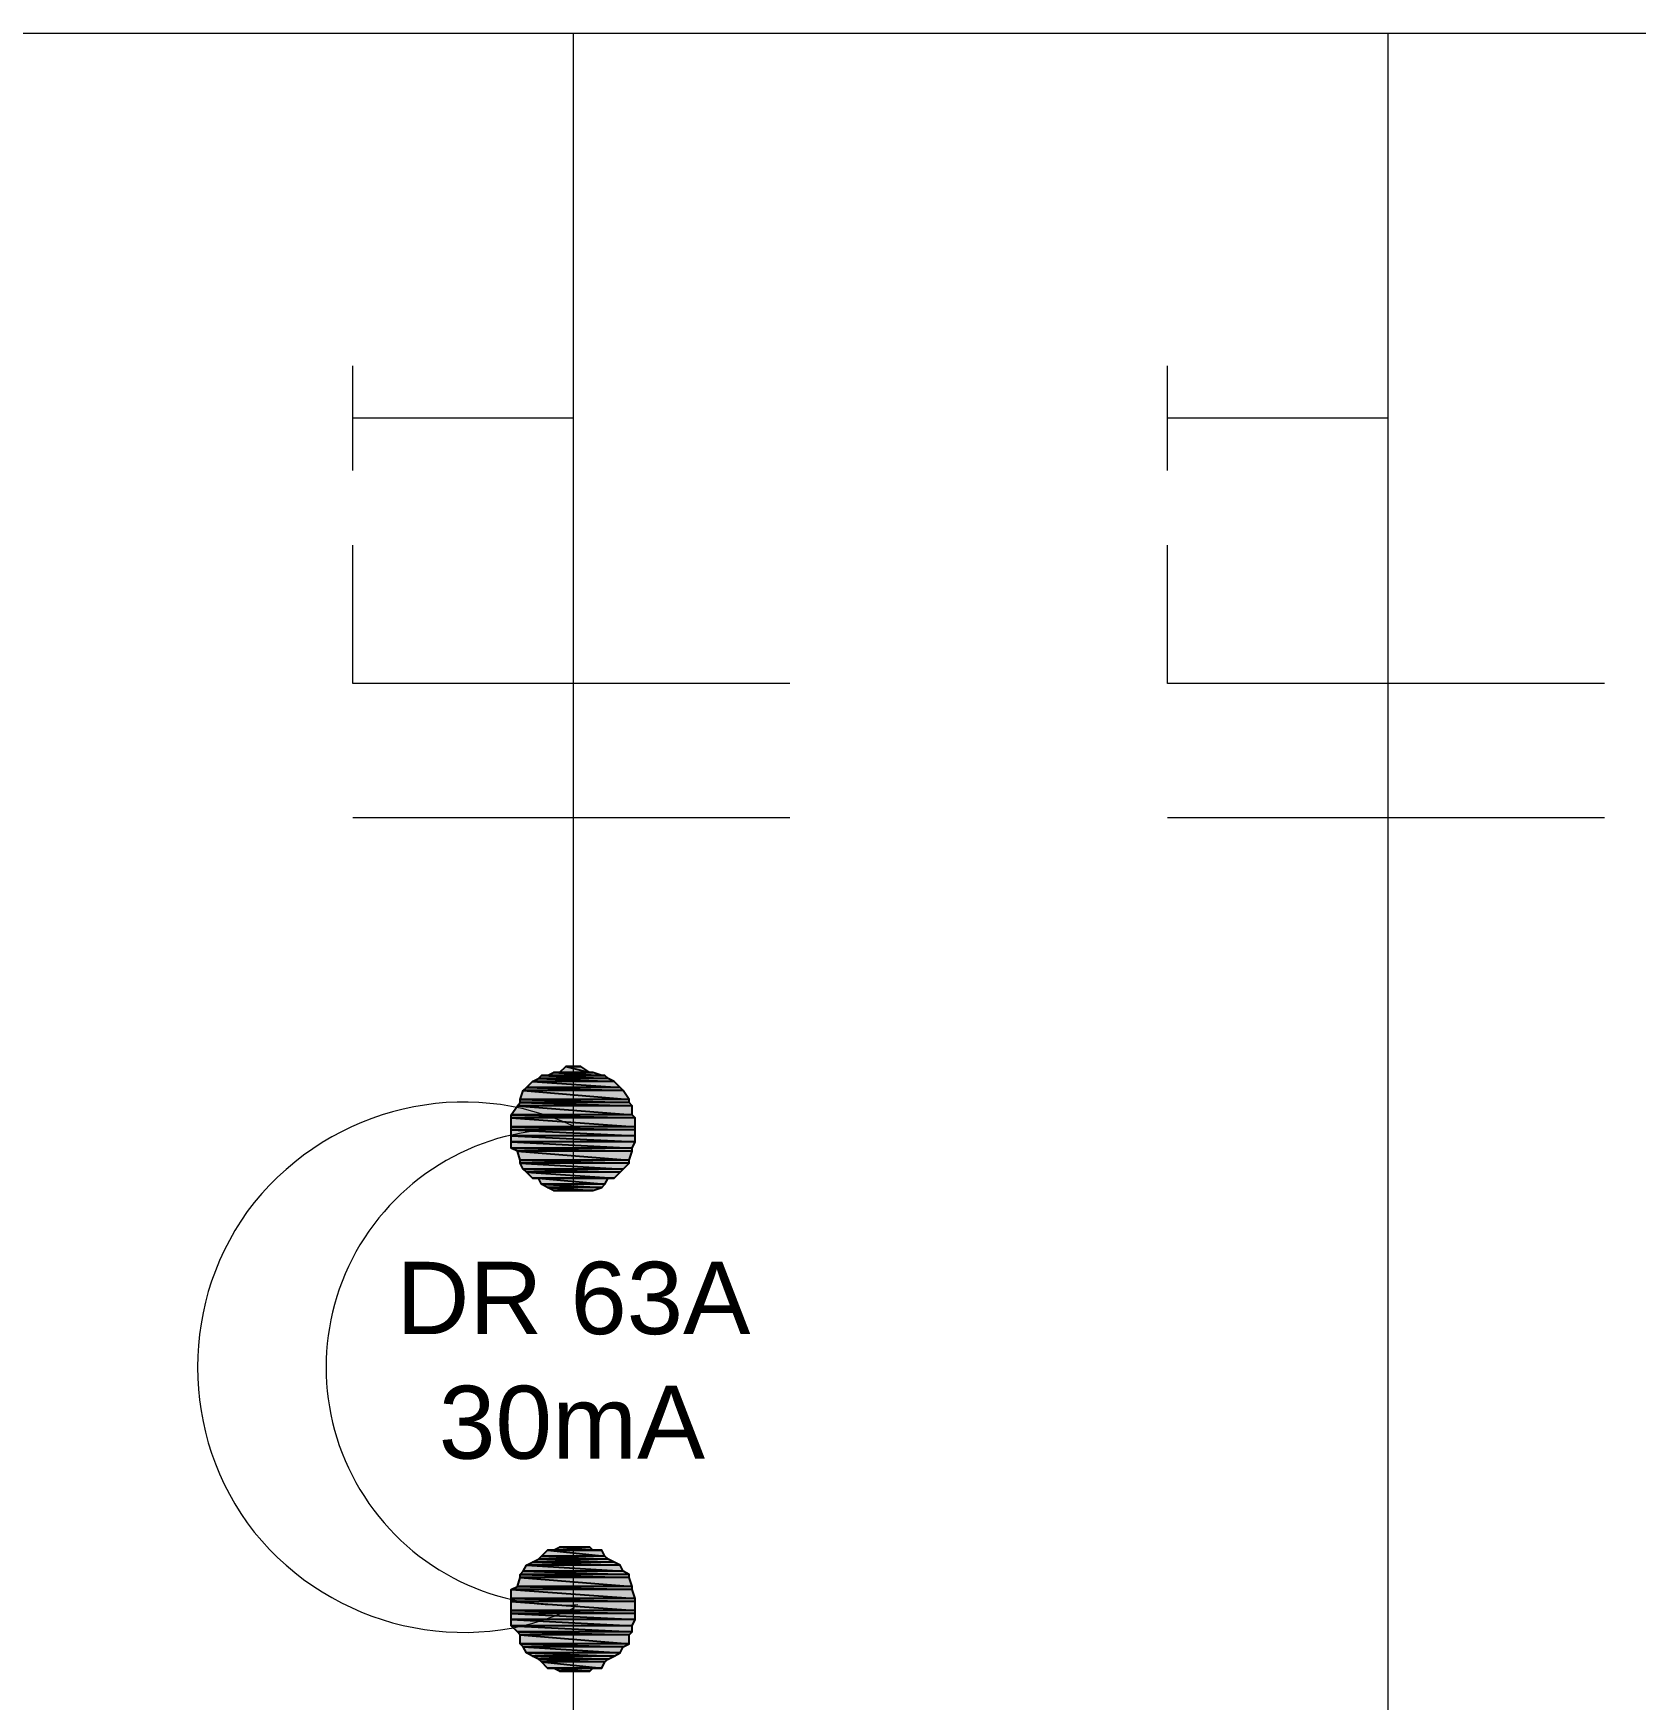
# Model space of a CAD drawing. Header units: millimetres. Extents: x 40 to 176, y -32 to 59.
# Drawn here: x 164.789 to 166.208, y 50.482 to 51.957 of the extents above; entities that cross this region are included whole.
import ezdxf

# ---------------------------------------------------------------- set-up
doc = ezdxf.new("R2010")
doc.units = ezdxf.units.MM
doc.layers.add('13 - Diagrama unifilar', color=7, linetype='Continuous', lineweight=30)
doc.styles.add('Arial0', font='arial.ttf', dxfattribs={"height": 3.14658})

msp = doc.modelspace()

# ---------------------------------------------------------------- hatches: boundary and pattern name
at = {"layer": '13 - Diagrama unifilar', "true_color": 0x000007}
h = msp.add_hatch(color=7, dxfattribs=at)
h.paths.add_polyline_path([(165.2738, 51.0425), (165.2604, 51.0425), (165.2818, 51.0372)])
h.paths.add_polyline_path([(165.2604, 51.0425), (165.2818, 51.0372), (165.255, 51.0372)])
h = msp.add_hatch(color=7, dxfattribs=at)
h.paths.add_polyline_path([(165.3032, 51.0291), (165.231, 51.0291), (165.3086, 51.0238)])
h.paths.add_polyline_path([(165.231, 51.0291), (165.3086, 51.0238), (165.2256, 51.0238)])
h = msp.add_hatch(color=7, dxfattribs=at)
h.paths.add_polyline_path([(165.2979, 51.0318), (165.2363, 51.0318), (165.3032, 51.0291)])
h.paths.add_polyline_path([(165.2363, 51.0318), (165.3032, 51.0291), (165.231, 51.0291)])
h = msp.add_hatch(color=7, dxfattribs=at)
h.paths.add_polyline_path([(165.2952, 51.0345), (165.239, 51.0345), (165.2979, 51.0318)])
h.paths.add_polyline_path([(165.239, 51.0345), (165.2979, 51.0318), (165.2363, 51.0318)])
h = msp.add_hatch(color=7, dxfattribs=at)
h.paths.add_polyline_path([(165.2845, 51.0372), (165.2497, 51.0372), (165.2925, 51.0345)])
h.paths.add_polyline_path([(165.2497, 51.0372), (165.2925, 51.0345), (165.2443, 51.0345)])
h = msp.add_hatch(color=7, dxfattribs=at)
h.paths.add_polyline_path([(165.3113, 51.0211), (165.2229, 51.0211), (165.3166, 51.0131)])
h.paths.add_polyline_path([(165.2229, 51.0211), (165.3166, 51.0131), (165.2202, 51.0131)])
h = msp.add_hatch(color=7, dxfattribs=at)
h.paths.add_polyline_path([(165.3166, 51.0131), (165.2202, 51.0131), (165.3166, 51.0104)])
h.paths.add_polyline_path([(165.2202, 51.0131), (165.3166, 51.0104), (165.2202, 51.0104)])
h = msp.add_hatch(color=7, dxfattribs=at)
h.paths.add_polyline_path([(165.3086, 51.0238), (165.2256, 51.0238), (165.3113, 51.0211)])
h.paths.add_polyline_path([(165.2256, 51.0238), (165.3113, 51.0211), (165.2229, 51.0211)])
h = msp.add_hatch(color=7, dxfattribs=at)
h.paths.add_polyline_path([(165.3193, 51.0077), (165.2176, 51.0077), (165.3193, 50.9997)])
h.paths.add_polyline_path([(165.2176, 51.0077), (165.3193, 50.9997), (165.2122, 50.9997)])
h = msp.add_hatch(color=7, dxfattribs=at)
h.paths.add_polyline_path([(165.3193, 50.9997), (165.2122, 50.9997), (165.322, 50.997)])
h.paths.add_polyline_path([(165.2122, 50.9997), (165.322, 50.997), (165.2122, 50.997)])
h = msp.add_hatch(color=7, dxfattribs=at)
h.paths.add_polyline_path([(165.322, 50.997), (165.2122, 50.997), (165.322, 50.989)])
h.paths.add_polyline_path([(165.2122, 50.997), (165.322, 50.989), (165.2122, 50.989)])
h = msp.add_hatch(color=7, dxfattribs=at)
h.paths.add_polyline_path([(165.3166, 51.0104), (165.2202, 51.0104), (165.3193, 51.0077)])
h.paths.add_polyline_path([(165.2202, 51.0104), (165.3193, 51.0077), (165.2176, 51.0077)])
h = msp.add_hatch(color=7, dxfattribs=at)
h.paths.add_polyline_path([(165.322, 50.989), (165.2122, 50.989), (165.322, 50.9863)])
h.paths.add_polyline_path([(165.2122, 50.989), (165.322, 50.9863), (165.2122, 50.9863)])
h = msp.add_hatch(color=7, dxfattribs=at)
h.paths.add_polyline_path([(165.322, 50.9863), (165.2122, 50.9863), (165.322, 50.9809)])
h.paths.add_polyline_path([(165.2122, 50.9863), (165.322, 50.9809), (165.2122, 50.9809)])
h = msp.add_hatch(color=7, dxfattribs=at)
h.paths.add_polyline_path([(165.322, 50.9809), (165.2122, 50.9809), (165.322, 50.9756)])
h.paths.add_polyline_path([(165.2122, 50.9809), (165.322, 50.9756), (165.2122, 50.9756)])
h = msp.add_hatch(color=7, dxfattribs=at)
h.paths.add_polyline_path([(165.322, 50.9756), (165.2122, 50.9756), (165.3193, 50.9702)])
h.paths.add_polyline_path([(165.2122, 50.9756), (165.3193, 50.9702), (165.2122, 50.9702)])
h = msp.add_hatch(color=7, dxfattribs=at)
h.paths.add_polyline_path([(165.3193, 50.9702), (165.2122, 50.9702), (165.3193, 50.9675)])
h.paths.add_polyline_path([(165.2122, 50.9702), (165.3193, 50.9675), (165.2176, 50.9675)])
h = msp.add_hatch(color=7, dxfattribs=at)
h.paths.add_polyline_path([(165.3193, 50.9675), (165.2176, 50.9675), (165.3166, 50.9595)])
h.paths.add_polyline_path([(165.2176, 50.9675), (165.3166, 50.9595), (165.2202, 50.9595)])
h = msp.add_hatch(color=7, dxfattribs=at)
h.paths.add_polyline_path([(165.3166, 50.9595), (165.2202, 50.9595), (165.3166, 50.9568)])
h.paths.add_polyline_path([(165.2202, 50.9595), (165.3166, 50.9568), (165.2202, 50.9568)])
h = msp.add_hatch(color=7, dxfattribs=at)
h.paths.add_polyline_path([(165.3166, 50.9568), (165.2202, 50.9568), (165.3113, 50.9515)])
h.paths.add_polyline_path([(165.2202, 50.9568), (165.3113, 50.9515), (165.2229, 50.9515)])
h = msp.add_hatch(color=7, dxfattribs=at)
h.paths.add_polyline_path([(165.3113, 50.9515), (165.2229, 50.9515), (165.3086, 50.9488)])
h.paths.add_polyline_path([(165.2229, 50.9515), (165.3086, 50.9488), (165.2256, 50.9488)])
h = msp.add_hatch(color=7, dxfattribs=at)
h.paths.add_polyline_path([(165.3086, 50.9488), (165.2256, 50.9488), (165.3032, 50.9434)])
h.paths.add_polyline_path([(165.2256, 50.9488), (165.3032, 50.9434), (165.231, 50.9434)])
h = msp.add_hatch(color=7, dxfattribs=at)
h.paths.add_polyline_path([(165.2979, 50.9434), (165.2363, 50.9434), (165.2952, 50.9381)])
h.paths.add_polyline_path([(165.2363, 50.9434), (165.2952, 50.9381), (165.239, 50.9381)])
h = msp.add_hatch(color=7, dxfattribs=at)
h.paths.add_polyline_path([(165.2952, 50.9381), (165.239, 50.9381), (165.2925, 50.9354)])
h.paths.add_polyline_path([(165.239, 50.9381), (165.2925, 50.9354), (165.2443, 50.9354)])
h = msp.add_hatch(color=7, dxfattribs=at)
h.paths.add_polyline_path([(165.2925, 50.9354), (165.2443, 50.9354), (165.2845, 50.9327)])
h.paths.add_polyline_path([(165.2443, 50.9354), (165.2845, 50.9327), (165.2497, 50.9327)])
h = msp.add_hatch(color=7, dxfattribs=at)
h.paths.add_polyline_path([(165.2925, 50.6141), (165.2443, 50.6141), (165.2952, 50.6088)])
h.paths.add_polyline_path([(165.2443, 50.6141), (165.2952, 50.6088), (165.239, 50.6088)])
h = msp.add_hatch(color=7, dxfattribs=at)
h.paths.add_polyline_path([(165.2818, 50.6168), (165.255, 50.6168), (165.2845, 50.6141)])
h.paths.add_polyline_path([(165.255, 50.6168), (165.2845, 50.6141), (165.2497, 50.6141)])
h = msp.add_hatch(color=7, dxfattribs=at)
h.paths.add_polyline_path([(165.3086, 50.6007), (165.2256, 50.6007), (165.3113, 50.5954)])
h.paths.add_polyline_path([(165.2256, 50.6007), (165.3113, 50.5954), (165.2229, 50.5954)])
h = msp.add_hatch(color=7, dxfattribs=at)
h.paths.add_polyline_path([(165.3032, 50.6034), (165.231, 50.6034), (165.3086, 50.6007)])
h.paths.add_polyline_path([(165.231, 50.6034), (165.3086, 50.6007), (165.2256, 50.6007)])
h = msp.add_hatch(color=7, dxfattribs=at)
h.paths.add_polyline_path([(165.2979, 50.6061), (165.2363, 50.6061), (165.3032, 50.6034)])
h.paths.add_polyline_path([(165.2363, 50.6061), (165.3032, 50.6034), (165.231, 50.6034)])
h = msp.add_hatch(color=7, dxfattribs=at)
h.paths.add_polyline_path([(165.2952, 50.6088), (165.239, 50.6088), (165.2979, 50.6061)])
h.paths.add_polyline_path([(165.239, 50.6088), (165.2979, 50.6061), (165.2363, 50.6061)])
h = msp.add_hatch(color=7, dxfattribs=at)
h.paths.add_polyline_path([(165.3166, 50.59), (165.2202, 50.59), (165.3193, 50.582)])
h.paths.add_polyline_path([(165.2202, 50.59), (165.3193, 50.582), (165.2176, 50.582)])
h = msp.add_hatch(color=7, dxfattribs=at)
h.paths.add_polyline_path([(165.3113, 50.5954), (165.2229, 50.5954), (165.3166, 50.5927)])
h.paths.add_polyline_path([(165.2229, 50.5954), (165.3166, 50.5927), (165.2202, 50.5927)])
h = msp.add_hatch(color=7, dxfattribs=at)
h.paths.add_polyline_path([(165.3166, 50.5927), (165.2202, 50.5927), (165.3166, 50.59)])
h.paths.add_polyline_path([(165.2202, 50.5927), (165.3166, 50.59), (165.2202, 50.59)])
h = msp.add_hatch(color=7, dxfattribs=at)
h.paths.add_polyline_path([(165.3193, 50.582), (165.2176, 50.582), (165.3193, 50.5793)])
h.paths.add_polyline_path([(165.2176, 50.582), (165.3193, 50.5793), (165.2122, 50.5793)])
h = msp.add_hatch(color=7, dxfattribs=at)
h.paths.add_polyline_path([(165.3193, 50.5793), (165.2122, 50.5793), (165.322, 50.5713)])
h.paths.add_polyline_path([(165.2122, 50.5793), (165.322, 50.5713), (165.2122, 50.5713)])
h = msp.add_hatch(color=7, dxfattribs=at)
h.paths.add_polyline_path([(165.322, 50.5713), (165.2122, 50.5713), (165.322, 50.5686)])
h.paths.add_polyline_path([(165.2122, 50.5713), (165.322, 50.5686), (165.2122, 50.5686)])
h = msp.add_hatch(color=7, dxfattribs=at)
h.paths.add_polyline_path([(165.322, 50.5686), (165.2122, 50.5686), (165.322, 50.5606)])
h.paths.add_polyline_path([(165.2122, 50.5686), (165.322, 50.5606), (165.2122, 50.5606)])
h = msp.add_hatch(color=7, dxfattribs=at)
h.paths.add_polyline_path([(165.322, 50.5606), (165.2122, 50.5606), (165.322, 50.5579)])
h.paths.add_polyline_path([(165.2122, 50.5606), (165.322, 50.5579), (165.2122, 50.5579)])
h = msp.add_hatch(color=7, dxfattribs=at)
h.paths.add_polyline_path([(165.322, 50.5579), (165.2122, 50.5579), (165.322, 50.5526)])
h.paths.add_polyline_path([(165.2122, 50.5579), (165.322, 50.5526), (165.2122, 50.5526)])
h = msp.add_hatch(color=7, dxfattribs=at)
h.paths.add_polyline_path([(165.322, 50.5526), (165.2122, 50.5526), (165.3193, 50.5472)])
h.paths.add_polyline_path([(165.2122, 50.5526), (165.3193, 50.5472), (165.2122, 50.5472)])
h = msp.add_hatch(color=7, dxfattribs=at)
h.paths.add_polyline_path([(165.3193, 50.5472), (165.2122, 50.5472), (165.3193, 50.5418)])
h.paths.add_polyline_path([(165.2122, 50.5472), (165.3193, 50.5418), (165.2176, 50.5418)])
h = msp.add_hatch(color=7, dxfattribs=at)
h.paths.add_polyline_path([(165.3193, 50.5418), (165.2176, 50.5418), (165.3166, 50.5392)])
h.paths.add_polyline_path([(165.2176, 50.5418), (165.3166, 50.5392), (165.2202, 50.5392)])
h = msp.add_hatch(color=7, dxfattribs=at)
h.paths.add_polyline_path([(165.3166, 50.5392), (165.2202, 50.5392), (165.3166, 50.5311)])
h.paths.add_polyline_path([(165.2202, 50.5392), (165.3166, 50.5311), (165.2202, 50.5311)])
h = msp.add_hatch(color=7, dxfattribs=at)
h.paths.add_polyline_path([(165.3166, 50.5311), (165.2202, 50.5311), (165.3113, 50.5285)])
h.paths.add_polyline_path([(165.2202, 50.5311), (165.3113, 50.5285), (165.2229, 50.5285)])
h = msp.add_hatch(color=7, dxfattribs=at)
h.paths.add_polyline_path([(165.3113, 50.5285), (165.2229, 50.5285), (165.3086, 50.5231)])
h.paths.add_polyline_path([(165.2229, 50.5285), (165.3086, 50.5231), (165.2256, 50.5231)])
h = msp.add_hatch(color=7, dxfattribs=at)
h.paths.add_polyline_path([(165.3086, 50.5231), (165.2256, 50.5231), (165.3032, 50.5204)])
h.paths.add_polyline_path([(165.2256, 50.5231), (165.3032, 50.5204), (165.231, 50.5204)])
h = msp.add_hatch(color=7, dxfattribs=at)
h.paths.add_polyline_path([(165.3032, 50.5204), (165.231, 50.5204), (165.2979, 50.5177)])
h.paths.add_polyline_path([(165.231, 50.5204), (165.2979, 50.5177), (165.2363, 50.5177)])
h = msp.add_hatch(color=7, dxfattribs=at)
h.paths.add_polyline_path([(165.2979, 50.5177), (165.2363, 50.5177), (165.2952, 50.5151)])
h.paths.add_polyline_path([(165.2363, 50.5177), (165.2952, 50.5151), (165.239, 50.5151)])
h = msp.add_hatch(color=7, dxfattribs=at)
h.paths.add_polyline_path([(165.2952, 50.5151), (165.239, 50.5151), (165.2925, 50.5097)])
h.paths.add_polyline_path([(165.239, 50.5151), (165.2925, 50.5097), (165.2443, 50.5097)])
h = msp.add_hatch(color=7, dxfattribs=at)
h.paths.add_polyline_path([(165.2845, 50.5097), (165.2497, 50.5097), (165.2818, 50.507)])
h.paths.add_polyline_path([(165.2497, 50.5097), (165.2818, 50.507), (165.255, 50.507)])

# ---------------------------------------------------------------- linework, layer by layer
at = {"layer": '13 - Diagrama unifilar', "color": 7, "linetype": 'Continuous', "lineweight": 9, "true_color": 0x000007}
for points in [[(167.4239, 51.9573), (160.9502, 51.9573), (160.9502, 50.2061)], [(165.2671, 51.6166), (165.0719, 51.6166), (165.0719, 51.6629)], [(165.9882, 51.6166), (165.7931, 51.6166), (165.7931, 51.6629)], [(165.0719, 51.5703), (165.0719, 51.6166), (165.0719, 51.6166)], [(165.7931, 51.5703), (165.7931, 51.6166), (165.7931, 51.6166)], [(165.459, 51.3817), (165.2671, 51.3817), (165.0719, 51.3817), (165.0719, 51.5041)], [(166.1801, 51.3817), (165.9882, 51.3817), (165.7931, 51.3817), (165.7931, 51.5041)], [(165.459, 51.2626), (165.2671, 51.2626), (165.0719, 51.2626)], [(166.1801, 51.2626), (165.9882, 51.2626), (165.7931, 51.2626)]]:
    msp.add_lwpolyline(points, dxfattribs=at)
at = {"layer": '13 - Diagrama unifilar', "color": 7, "linetype": 'Continuous', "lineweight": 9}
for points in [[(165.2671, 51.9573), (165.2671, 50.9327)], [(165.9882, 51.9573), (165.9882, 50.6168)], [(165.2671, 50.6168), (165.2671, 50.0678)], [(165.9882, 50.6168), (165.9882, 50.1912), (165.9882, 50.1912)]]:
    msp.add_lwpolyline(points, dxfattribs=at)
at = {"layer": '13 - Diagrama unifilar', "color": 7, "linetype": 'Continuous', "lineweight": -2, "true_color": 0x000007}
for points in [[(165.2604, 51.0425), (165.2818, 51.0372), (165.255, 51.0372)], [(165.2711, 51.0425), (165.2738, 51.0425), (165.2604, 51.0425)], [(165.2738, 51.0425), (165.2604, 51.0425), (165.2818, 51.0372)], [(165.231, 51.0291), (165.3086, 51.0238), (165.2256, 51.0238)], [(165.2363, 51.0318), (165.3032, 51.0291), (165.231, 51.0291)], [(165.3032, 51.0291), (165.231, 51.0291), (165.3086, 51.0238)], [(165.239, 51.0345), (165.2979, 51.0318), (165.2363, 51.0318)], [(165.2979, 51.0318), (165.2363, 51.0318), (165.3032, 51.0291)], [(165.2443, 51.0345), (165.2952, 51.0345), (165.239, 51.0345)], [(165.2952, 51.0345), (165.239, 51.0345), (165.2979, 51.0318)], [(165.2497, 51.0372), (165.2925, 51.0345), (165.2443, 51.0345)], [(165.2925, 51.0345), (165.2443, 51.0345), (165.2952, 51.0345)], [(165.255, 51.0372), (165.2845, 51.0372), (165.2497, 51.0372)], [(165.2845, 51.0372), (165.2497, 51.0372), (165.2925, 51.0345)], [(165.2818, 51.0372), (165.255, 51.0372), (165.2845, 51.0372)], [(165.2229, 51.0211), (165.3166, 51.0131), (165.2202, 51.0131)], [(165.3166, 51.0131), (165.2202, 51.0131), (165.3166, 51.0104)], [(165.2202, 51.0131), (165.3166, 51.0104), (165.2202, 51.0104)], [(165.2256, 51.0238), (165.3113, 51.0211), (165.2229, 51.0211)], [(165.3113, 51.0211), (165.2229, 51.0211), (165.3166, 51.0131)], [(165.3086, 51.0238), (165.2256, 51.0238), (165.3113, 51.0211)], [(165.2176, 51.0077), (165.3193, 50.9997), (165.2122, 50.9997)], [(165.3193, 50.9997), (165.2122, 50.9997), (165.322, 50.997)], [(165.2122, 50.9997), (165.322, 50.997), (165.2122, 50.997)], [(165.322, 50.997), (165.2122, 50.997), (165.322, 50.989)], [(165.2122, 50.997), (165.322, 50.989), (165.2122, 50.989)], [(165.2202, 51.0104), (165.3193, 51.0077), (165.2176, 51.0077)], [(165.3193, 51.0077), (165.2176, 51.0077), (165.3193, 50.9997)], [(165.3166, 51.0104), (165.2202, 51.0104), (165.3193, 51.0077)], [(165.322, 50.989), (165.2122, 50.989), (165.322, 50.9863)], [(165.2122, 50.989), (165.322, 50.9863), (165.2122, 50.9863)], [(165.322, 50.9863), (165.2122, 50.9863), (165.322, 50.9809)], [(165.2122, 50.9863), (165.322, 50.9809), (165.2122, 50.9809)], [(165.322, 50.9809), (165.2122, 50.9809), (165.322, 50.9756)], [(165.2122, 50.9809), (165.322, 50.9756), (165.2122, 50.9756)], [(165.322, 50.9756), (165.2122, 50.9756), (165.3193, 50.9702)], [(165.2122, 50.9756), (165.3193, 50.9702), (165.2122, 50.9702)], [(165.3193, 50.9702), (165.2122, 50.9702), (165.3193, 50.9675)], [(165.2122, 50.9702), (165.3193, 50.9675), (165.2176, 50.9675)], [(165.3193, 50.9675), (165.2176, 50.9675), (165.3166, 50.9595)], [(165.2176, 50.9675), (165.3166, 50.9595), (165.2202, 50.9595)], [(165.3166, 50.9595), (165.2202, 50.9595), (165.3166, 50.9568)], [(165.2202, 50.9595), (165.3166, 50.9568), (165.2202, 50.9568)], [(165.3166, 50.9568), (165.2202, 50.9568), (165.3113, 50.9515)], [(165.2202, 50.9568), (165.3113, 50.9515), (165.2229, 50.9515)], [(165.3113, 50.9515), (165.2229, 50.9515), (165.3086, 50.9488)], [(165.2229, 50.9515), (165.3086, 50.9488), (165.2256, 50.9488)], [(165.3086, 50.9488), (165.2256, 50.9488), (165.3032, 50.9434)], [(165.2256, 50.9488), (165.3032, 50.9434), (165.231, 50.9434)], [(165.3032, 50.9434), (165.231, 50.9434), (165.2979, 50.9434)], [(165.231, 50.9434), (165.2979, 50.9434), (165.2363, 50.9434)], [(165.2979, 50.9434), (165.2363, 50.9434), (165.2952, 50.9381)], [(165.2363, 50.9434), (165.2952, 50.9381), (165.239, 50.9381)], [(165.2952, 50.9381), (165.239, 50.9381), (165.2925, 50.9354)], [(165.239, 50.9381), (165.2925, 50.9354), (165.2443, 50.9354)], [(165.2925, 50.9354), (165.2443, 50.9354), (165.2845, 50.9327)], [(165.2443, 50.9354), (165.2845, 50.9327), (165.2497, 50.9327)], [(165.2845, 50.9327), (165.2497, 50.9327), (165.2818, 50.9327)], [(165.2497, 50.9327), (165.2818, 50.9327), (165.255, 50.9327)], [(165.255, 50.9327), (165.2604, 50.9327), (165.2738, 50.9327)], [(165.255, 50.9327), (165.2818, 50.9327), (165.2738, 50.9327)], [(165.2604, 50.9327), (165.2738, 50.9327), (165.2711, 50.9327)], [(165.2443, 50.6141), (165.2952, 50.6088), (165.239, 50.6088)], [(165.2497, 50.6141), (165.2925, 50.6141), (165.2443, 50.6141)], [(165.2925, 50.6141), (165.2443, 50.6141), (165.2952, 50.6088)], [(165.255, 50.6168), (165.2845, 50.6141), (165.2497, 50.6141)], [(165.2845, 50.6141), (165.2497, 50.6141), (165.2925, 50.6141)], [(165.2604, 50.6168), (165.2818, 50.6168), (165.255, 50.6168)], [(165.2818, 50.6168), (165.255, 50.6168), (165.2845, 50.6141)], [(165.2711, 50.6168), (165.2738, 50.6168), (165.2604, 50.6168)], [(165.2738, 50.6168), (165.2604, 50.6168), (165.2818, 50.6168)], [(165.2256, 50.6007), (165.3113, 50.5954), (165.2229, 50.5954)], [(165.231, 50.6034), (165.3086, 50.6007), (165.2256, 50.6007)], [(165.3086, 50.6007), (165.2256, 50.6007), (165.3113, 50.5954)], [(165.2363, 50.6061), (165.3032, 50.6034), (165.231, 50.6034)], [(165.3032, 50.6034), (165.231, 50.6034), (165.3086, 50.6007)], [(165.239, 50.6088), (165.2979, 50.6061), (165.2363, 50.6061)], [(165.2979, 50.6061), (165.2363, 50.6061), (165.3032, 50.6034)], [(165.2952, 50.6088), (165.239, 50.6088), (165.2979, 50.6061)], [(165.2202, 50.59), (165.3193, 50.582), (165.2176, 50.582)], [(165.2229, 50.5954), (165.3166, 50.5927), (165.2202, 50.5927)], [(165.3166, 50.5927), (165.2202, 50.5927), (165.3166, 50.59)], [(165.2202, 50.5927), (165.3166, 50.59), (165.2202, 50.59)], [(165.3166, 50.59), (165.2202, 50.59), (165.3193, 50.582)], [(165.3113, 50.5954), (165.2229, 50.5954), (165.3166, 50.5927)], [(165.2176, 50.582), (165.3193, 50.5793), (165.2122, 50.5793)], [(165.3193, 50.5793), (165.2122, 50.5793), (165.322, 50.5713)], [(165.2122, 50.5793), (165.322, 50.5713), (165.2122, 50.5713)], [(165.322, 50.5713), (165.2122, 50.5713), (165.322, 50.5686)], [(165.2122, 50.5713), (165.322, 50.5686), (165.2122, 50.5686)], [(165.322, 50.5686), (165.2122, 50.5686), (165.322, 50.5606)], [(165.2122, 50.5686), (165.322, 50.5606), (165.2122, 50.5606)], [(165.3193, 50.582), (165.2176, 50.582), (165.3193, 50.5793)], [(165.322, 50.5606), (165.2122, 50.5606), (165.322, 50.5579)], [(165.2122, 50.5606), (165.322, 50.5579), (165.2122, 50.5579)], [(165.322, 50.5579), (165.2122, 50.5579), (165.322, 50.5526)], [(165.2122, 50.5579), (165.322, 50.5526), (165.2122, 50.5526)], [(165.322, 50.5526), (165.2122, 50.5526), (165.3193, 50.5472)], [(165.2122, 50.5526), (165.3193, 50.5472), (165.2122, 50.5472)], [(165.3193, 50.5472), (165.2122, 50.5472), (165.3193, 50.5418)], [(165.2122, 50.5472), (165.3193, 50.5418), (165.2176, 50.5418)], [(165.3193, 50.5418), (165.2176, 50.5418), (165.3166, 50.5392)], [(165.2176, 50.5418), (165.3166, 50.5392), (165.2202, 50.5392)], [(165.3166, 50.5392), (165.2202, 50.5392), (165.3166, 50.5311)], [(165.2202, 50.5392), (165.3166, 50.5311), (165.2202, 50.5311)], [(165.3166, 50.5311), (165.2202, 50.5311), (165.3113, 50.5285)], [(165.2202, 50.5311), (165.3113, 50.5285), (165.2229, 50.5285)], [(165.3113, 50.5285), (165.2229, 50.5285), (165.3086, 50.5231)], [(165.2229, 50.5285), (165.3086, 50.5231), (165.2256, 50.5231)], [(165.3086, 50.5231), (165.2256, 50.5231), (165.3032, 50.5204)], [(165.2256, 50.5231), (165.3032, 50.5204), (165.231, 50.5204)], [(165.3032, 50.5204), (165.231, 50.5204), (165.2979, 50.5177)], [(165.231, 50.5204), (165.2979, 50.5177), (165.2363, 50.5177)], [(165.2979, 50.5177), (165.2363, 50.5177), (165.2952, 50.5151)], [(165.2363, 50.5177), (165.2952, 50.5151), (165.239, 50.5151)], [(165.2952, 50.5151), (165.239, 50.5151), (165.2925, 50.5097)], [(165.239, 50.5151), (165.2925, 50.5097), (165.2443, 50.5097)], [(165.2925, 50.5097), (165.2443, 50.5097), (165.2845, 50.5097)], [(165.2443, 50.5097), (165.2845, 50.5097), (165.2497, 50.5097)], [(165.2845, 50.5097), (165.2497, 50.5097), (165.2818, 50.507)], [(165.2497, 50.5097), (165.2818, 50.507), (165.255, 50.507)], [(165.255, 50.507), (165.2604, 50.507), (165.2738, 50.507)], [(165.255, 50.507), (165.2818, 50.507), (165.2738, 50.507)], [(165.2604, 50.507), (165.2738, 50.507), (165.2711, 50.507)]]:
    msp.add_lwpolyline(points, close=True, dxfattribs=at)
at = {"layer": '13 - Diagrama unifilar', "color": 7, "linetype": 'Continuous', "lineweight": 9, "true_color": 0x000007}
for points in [[(165.2684, 50.989), (165.1721, 51.0345), (165.0542, 51.0077), (164.9846, 50.922), (164.9846, 50.922), (164.9177, 50.8364), (164.9177, 50.7159), (164.9846, 50.6302), (164.9846, 50.6302), (165.0542, 50.5445), (165.1721, 50.5177), (165.2684, 50.5633)], [(165.2711, 50.9863), (165.1935, 50.9916), (165.1185, 50.9515), (165.0783, 50.8845), (165.0783, 50.8845), (165.0382, 50.8176), (165.0382, 50.7346), (165.0783, 50.6677), (165.0783, 50.6677), (165.1185, 50.6007), (165.1935, 50.5606), (165.2711, 50.5659)]]:
    msp.add_open_spline(points, degree=3, knots=[0, 0, 0, 0, 0.083333, 0.083333, 0.083333, 0.083334, 0.166667, 0.166667, 0.166667, 0.166668, 1, 1, 1, 1], dxfattribs=at)

# ---------------------------------------------------------------- texts
at = {"layer": '13 - Diagrama unifilar', "color": 7, "true_color": 0x000007, "style": 'Arial0'}
for s, height, p in [('DR 63A', 0.0641, (165.1105, 50.8054)), ('30mA', 0.06463, (165.148, 50.6951))]:
    msp.add_text(s, height=height, dxfattribs=at).set_placement(p)

doc.saveas('drawing.dxf')
